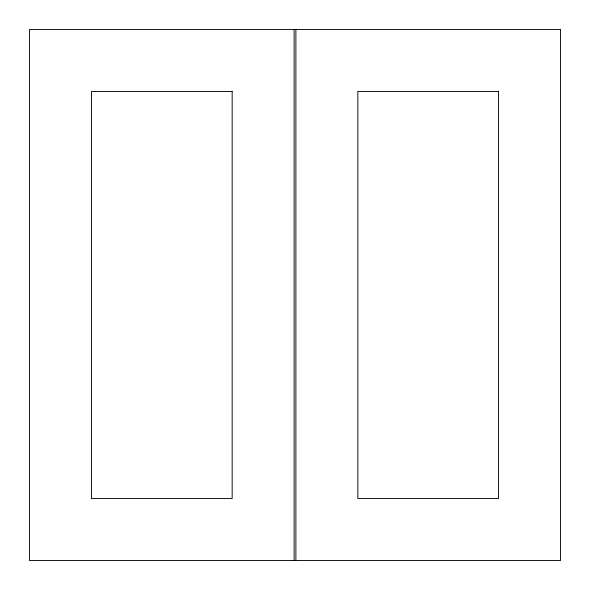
<?xml version="1.0" encoding="UTF-8"?>
<svg xmlns="http://www.w3.org/2000/svg" width="590" height="590" viewBox="0 0 590 590"><rect width="100%" height="100%" fill="white"/><g stroke="black" fill="none" stroke-linecap="round" stroke-linejoin="round"><path stroke-width="0.89" d="M295.885 29.5L295.885 560.5M294.115 29.5L294.115 560.5M560.5 29.5L29.5 29.5L29.5 560.5L560.5 560.5L560.5 29.5M232.165 91.45L91.45 91.45L91.45 498.55L232.165 498.55L232.165 91.45M498.55 91.45L357.835 91.45L357.835 498.55L498.55 498.55L498.55 91.45"/></g></svg>
